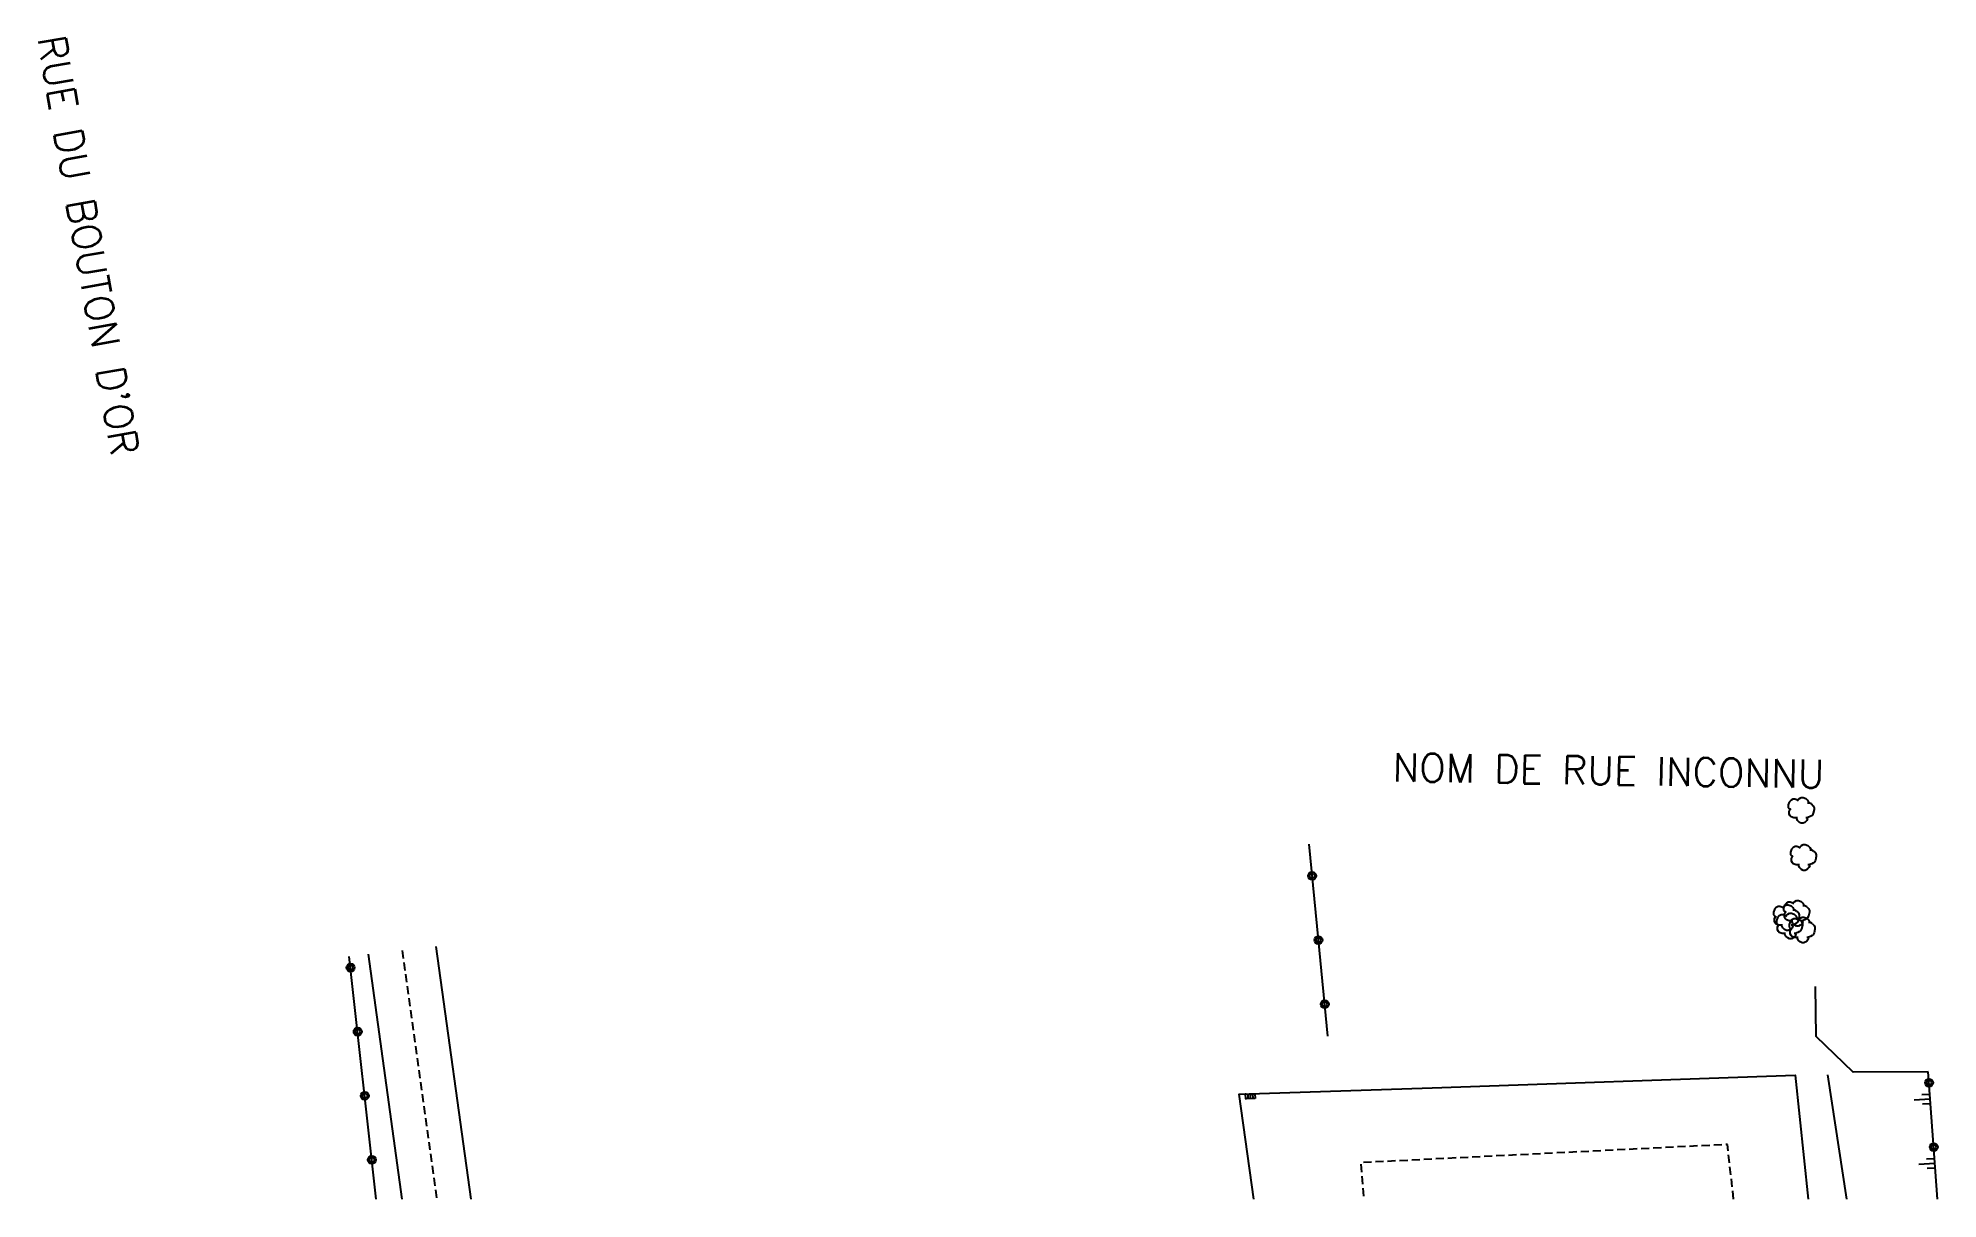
# Model space of a CAD drawing. Header units: millimetres. Extents: x 151185 to 151665, y 153000 to 153148.
# Drawn here: x 151185.4 to 151303.3, y 153000 to 153072 of the extents above.
import ezdxf
from ezdxf.enums import TextEntityAlignment as Align

# ---------------------------------------------------------------- set-up
doc = ezdxf.new("R2010")
doc.units = ezdxf.units.MM
doc.linetypes.add('DASHED', pattern=[0.75, 0.5, -0.25])
doc.layers.get('0').update_dxf_attribs({"linetype": 'CONTINUOUS'})
for name, color, linetype in [('W0001', 6, 'DASHED'), ('W0008', 7, 'CONTINUOUS'), ('W0211', 2, 'CONTINUOUS'), ('W0300', 7, 'CONTINUOUS'), ('W0302', 3, 'CONTINUOUS'), ('W0322', 7, 'CONTINUOUS'), ('W0400', 7, 'CONTINUOUS'), ('W0989', 7, 'CONTINUOUS')]:
    doc.layers.add(name, color=color, linetype=linetype)
doc.styles.get("Standard").update_dxf_attribs({"font": 'romans.shx', "width": 0.85})

# ---------------------------------------------------------------- blocks, each defined once
blk = doc.blocks.new('T400')
for p, q in [((-0.15, 0.3), (0.15, 0.3)), ((-0.15, -0.25), (-0.15, 0.3)), ((-0.15, 0.15), (0.15, 0.15)), ((-0.15, 0), (0.15, 0)), ((0.15, 0.3), (0.15, -0.25)), ((-0.15, -0.15), (0.15, -0.15)), ((-0.15, -0.25), (-0.15, -0.3)), ((-0.15, -0.3), (0.15, -0.3)), ((0.15, -0.3), (0.15, -0.25))]:
    blk.add_line(p, q)
blk = doc.blocks.new('T300')
for p, q in [((-0.8, 0.51), (-0.86, 0.34)), ((-0.86, 0.34), (-0.86, 0.17)), ((-0.86, 0.17), (-0.74, 0.06)), ((-0.69, 0.63), (-0.8, 0.51)), ((-0.8, -0.06), (-0.74, 0.06)), ((-0.74, 0.06), (-0.69, 0.11)), ((-0.57, 0.69), (-0.69, 0.63)), ((-0.46, 0.69), (-0.57, 0.69)), ((-0.29, 0.63), (-0.46, 0.69)), ((-0.29, 0.63), (-0.17, 0.74)), ((-0.23, 0.57), (-0.29, 0.63)), ((-0.17, 0.74), (-0.06, 0.8)), ((-0.06, 0.8), (0.06, 0.8)), ((0.06, 0.8), (0.23, 0.74)), ((0.23, 0.74), (0.34, 0.63)), ((0.34, 0.63), (0.4, 0.51)), ((0.46, 0.46), (0.34, 0.46)), ((0.4, 0.51), (0.4, 0.46)), ((0.57, 0.4), (0.46, 0.46)), ((0.57, 0.4), (0.69, 0.29)), ((0.69, 0.29), (0.74, 0.17)), ((0.74, 0.06), (0.69, -0.17)), ((0.74, 0.17), (0.74, 0.06)), ((-0.8, -0.17), (-0.8, -0.06)), ((-0.8, -0.23), (-0.8, -0.17)), ((-0.74, -0.34), (-0.8, -0.23)), ((-0.69, -0.4), (-0.74, -0.34)), ((-0.51, -0.46), (-0.69, -0.4)), ((-0.4, -0.46), (-0.51, -0.46)), ((-0.4, -0.46), (-0.34, -0.46)), ((-0.34, -0.46), (-0.34, -0.4)), ((-0.34, -0.51), (-0.34, -0.46)), ((-0.29, -0.63), (-0.34, -0.51)), ((-0.17, -0.74), (-0.29, -0.63)), ((-0.06, -0.8), (-0.17, -0.74)), ((0.06, -0.8), (-0.06, -0.8)), ((0.17, -0.74), (0.06, -0.8)), ((0.23, -0.69), (0.17, -0.74)), ((0.29, -0.46), (0.23, -0.46)), ((0.29, -0.63), (0.23, -0.69)), ((0.46, -0.4), (0.29, -0.46)), ((0.34, -0.51), (0.29, -0.63)), ((0.34, -0.51), (0.34, -0.46)), ((0.57, -0.34), (0.46, -0.4)), ((0.63, -0.29), (0.57, -0.34)), ((0.69, -0.17), (0.63, -0.29))]:
    blk.add_line(p, q)
blk = doc.blocks.new('t322o')
at = {"color": 0, "linetype": 'Continuous'}
for radius in [0.25, 0.15]:
    blk.add_circle((0, 0), radius, dxfattribs=at)
blk = doc.blocks.new('t211o')
at = {"color": 0, "linetype": 'Continuous'}
for p, q in [((-0.29, 0.5), (-0.29, 0)), ((0, 1), (0, 0)), ((0.29, 0.5), (0.29, 0))]:
    blk.add_line(p, q, dxfattribs=at)

msp = doc.modelspace()

# ---------------------------------------------------------------- linework, layer by layer
at = {"layer": 'W0001', "flags": 128}
for points in [[(151208, 153015.42), (151210.15, 153000)], [(151290.58, 153000), (151290.19, 153003.38), (151267.46, 153002.25), (151267.63, 153000)]]:
    msp.add_lwpolyline(points, dxfattribs=at)
at = {"layer": 'W0008', "flags": 128}
for points in [[(151210.09, 153015.66), (151212.26, 153000)], [(151208, 153000), (151205.92, 153015.18)], [(151260.83, 153000), (151259.91, 153006.5), (151271.88, 153006.9), (151294.39, 153007.69), (151295.21, 153000)]]:
    msp.add_lwpolyline(points, dxfattribs=at)
at = {"layer": 'W0211', "flags": 128}
msp.add_lwpolyline([(151296.4, 153007.71), (151297.57, 153000)], dxfattribs=at)
at = {"layer": 'W0302', "flags": 128}
msp.add_lwpolyline([(151302.65, 153007.89), (151298, 153007.86), (151295.69, 153010.07), (151295.65, 153013.17)], dxfattribs=at)
at = {"layer": 'W0322', "flags": 128}
for points in [[(151265.42, 153010.09), (151264.83, 153016.07), (151264.25, 153022)], [(151206.4, 153000), (151204.73, 153015.05)], [(151303.22, 153000), (151303.01, 153002.83), (151302.65, 153007.89)]]:
    msp.add_lwpolyline(points, dxfattribs=at)

# ---------------------------------------------------------------- block references
at = {"layer": 'W0211'}
for p, rotation in [((151302.77, 153006.22), 94.07285187292764), ((151303.06, 153002.23), 94.15833184958919)]:
    msp.add_blockref('t211o', p, dxfattribs=dict(at, rotation=rotation))
at = {"layer": 'W0300'}
for p in [(151294.83, 153024.1), (151294.96, 153021.18), (151293.91, 153017.45), (151294.54, 153017.72), (151294.1, 153016.93), (151294.88, 153016.68)]:
    msp.add_blockref('T300', p, dxfattribs=at)
at = {"layer": 'W0322'}
for p, rotation in [((151264.44, 153020.04), 95.56863077984215), ((151264.83, 153016.06), 95.6517956293528), ((151204.81, 153014.35), 96.35067456016746), ((151265.22, 153012.08), 95.6517956293528), ((151205.25, 153010.38), 96.35067456016746), ((151302.7, 153007.21), 94.07285187292764), ((151205.69, 153006.4), 96.35067456016746), ((151206.13, 153002.43), 96.35067456016746), ((151302.99, 153003.22), 94.07285187292764)]:
    msp.add_blockref('t322o', p, dxfattribs=dict(at, rotation=rotation))
at = {"layer": 'W0400', "rotation": 271.9306294684297}
msp.add_blockref('T400', (151260.6, 153006.37), dxfattribs=at)

# ---------------------------------------------------------------- texts
at = {"layer": 'W0989'}
for s, rotation, p in [("RUE DU BOUTON D'OR", 280.0585, (151188.54, 153059.15)), ('NOM DE RUE INCONNU', 359.0953, (151282.82, 153026.57))]:
    msp.add_text(s, height=1.75, rotation=rotation, dxfattribs=at).set_placement(p, align=Align.MIDDLE)

doc.saveas('drawing.dxf')
